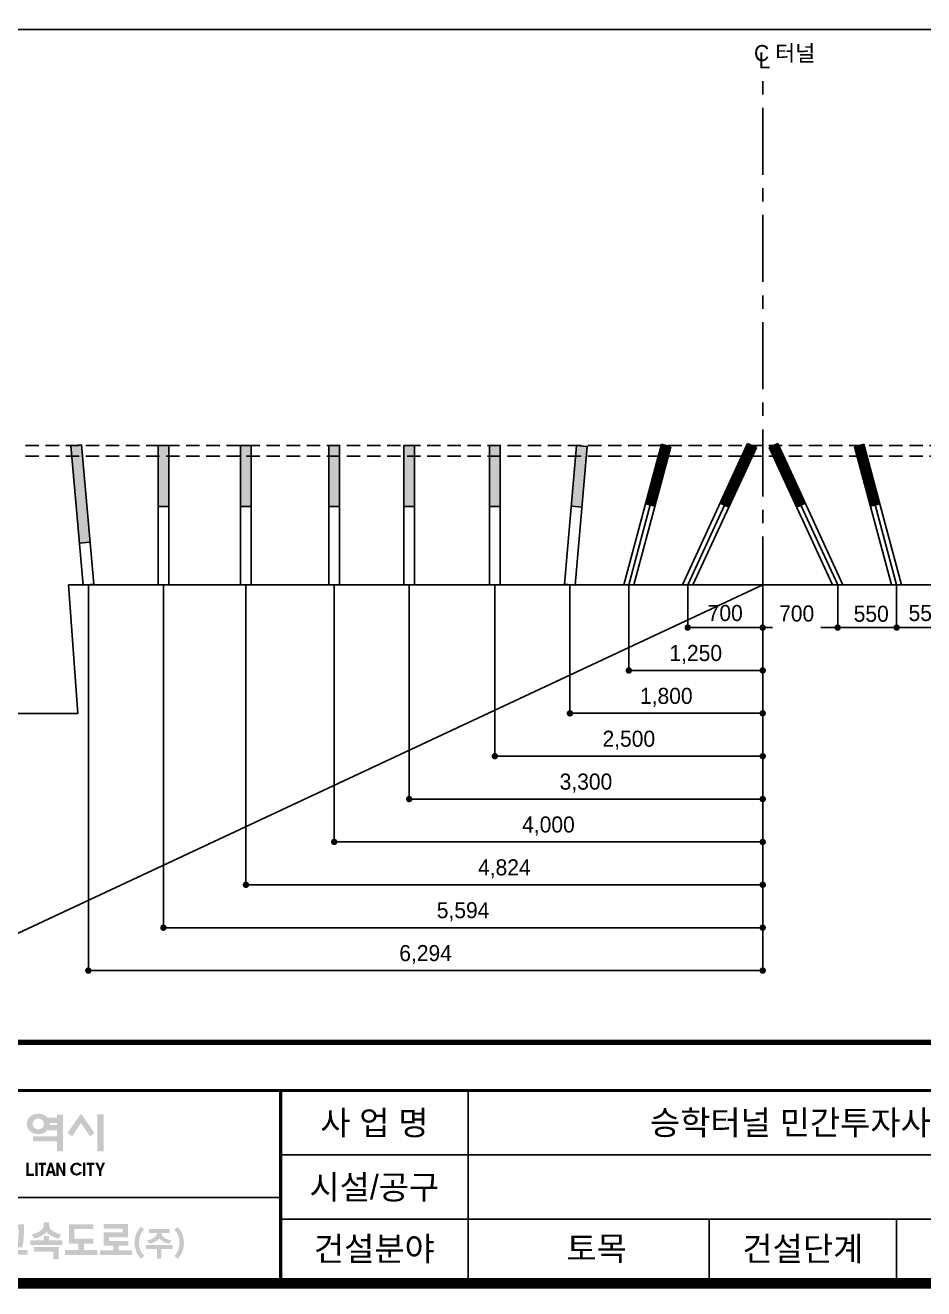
# Model space of a CAD drawing. Extents: x -689 to 317106, y 182884 to 219577.
# Drawn here: x 195822 to 204209, y 183834 to 195623 of the extents above; entities that cross this region are included whole.
import ezdxf
from ezdxf.enums import TextEntityAlignment as Align

# ---------------------------------------------------------------- set-up
doc = ezdxf.new("R2010")
doc.units = 0
doc.header["$LTSCALE"] = 500
doc.header["$MEASUREMENT"] = 0
doc.linetypes.add('A-CENTR01', pattern=[2, 1.25, -0.25, 0.25, -0.25])
doc.linetypes.add('HIDDEN', pattern=[0.375, 0.25, -0.125])
doc.layers.get('DEFPOINTS').update_dxf_attribs({"color": 55})
doc.layers.add('0-251', color=7, linetype='Continuous', true_color=0x6e6e6e)
for name, color, linetype in [('A-DIM01', 1, 'Continuous'), ('CS-CNTL', 1, 'A-CENTR01'), ('CS-EXCV', 3, 'CFZ008'), ('CS-TEXT', 7, 'Continuous'), ('CX-BORD', 7, 'Continuous'), ('CX-BORD-LIN1', 7, 'Continuous'), ('CX-BORD-LIN2', 7, 'Continuous'), ('CZ-TEX0', 7, 'Continuous'), ('CZ-TEX1', 7, 'Continuous'), ('CZ-TEX2', 7, 'Continuous'), ('CZ-TEX3', 7, 'Continuous'), ('DO-GAK', 7, 'Continuous'), ('TU-BLOCK-EXP', 1, 'Continuous'), ('발파공(심발)', 4, 'Continuous')]:
    doc.layers.add(name, color=color, linetype=linetype)
doc.styles.get("Standard").update_dxf_attribs({"font": ''})
doc.styles.add('TB_BTXT', font='')
doc.styles.add('TB_TEXT', font='')
doc.styles.add('돋움체', font='')
doc.styles.get('Standard').set_extended_font_data('Dotum')
doc.styles.get('TB_BTXT').set_extended_font_data('Dotum')
doc.styles.get('TB_TEXT').set_extended_font_data('Dotum')
doc.styles.get('돋움체').set_extended_font_data('Dotum')
doc.linetypes.add('CFZ008', pattern='A,0.9,-0.2,[106,KHCLINE.shx,S=0.00606,R=180,X=0,Y=0],0.9', length=2)
doc.dimstyles.new('D_50', dxfattribs={"dimscale": 50, "dimtxt": 3, "dimasz": 1.2, "dimexe": 0, "dimexo": 0, "dimgap": 1.2, "dimtad": 1, "dimdec": 0, "dimrnd": 0.0005, "dimdsep": 46, "dimlunit": 6, "dimtxsty": '돋움체', "dimblk": 'DOT', "dimcen": 0.09, "dimclrd": 1, "dimclre": 1, "dimclrt": 1, "dimaunit": 1, "dimadec": 0, "dimazin": 0, "dimtfac": 1, "dimtdec": 0, "dimtix": 1, "dimtmove": 2, "dimatfit": 0, "dimfxl": 1, "dimtvp": 2, "dimtolj": 1, "dimtzin": 0, "dimlwd": -1, "dimlwe": -1, "dimarcsym": 0})

# ---------------------------------------------------------------- blocks, each defined once
blk = doc.blocks.new('_Dot')
at = {"color": 0, "linetype": 'ByBlock', "lineweight": -2}
blk.add_line((-0.5, 0), (-1, 0), dxfattribs=at)
at = {"color": 0, "linetype": 'ByBlock', "const_width": 0.5}
blk.add_lwpolyline([(-0.25, 0, 1), (0.25, 0, 1)], format="xyb", close=True, dxfattribs=at)
blk = doc.blocks.new('*D245')
at = {"layer": 'A-DIM01', "color": 1, "ltscale": 10, "transparency": 16777216}
for p, q in [((203956, 190403), (203956, 190003)), ((204506, 190403), (204506, 190003)), ((204446, 190003), (204016, 190003))]:
    blk.add_line(p, q, dxfattribs=at)
at = {"layer": 'DEFPOINTS', "color": 0, "ltscale": 10, "transparency": 16777216}
for p in [(203956, 190403), (204506, 190403), (203956, 190003)]:
    blk.add_point(p, dxfattribs=at)
at = {"layer": 'A-DIM01', "color": 1, "ltscale": 10, "transparency": 16777216, "xscale": 60, "yscale": 60, "zscale": 60, "rotation": 180}
blk.add_blockref('_Dot', (203956, 190003), dxfattribs=at)
at = {"layer": 'A-DIM01', "color": 1, "ltscale": 10, "transparency": 16777216, "xscale": 60, "yscale": 60, "zscale": 60}
blk.add_blockref('_Dot', (204506, 190003), dxfattribs=at)
at = {"layer": 'A-DIM01', "color": 1, "ltscale": 10, "transparency": 16777216, "insert": (204231, 190138), "char_height": 150, "attachment_point": 5, "style": '돋움체'}
blk.add_mtext('\\A1;550', dxfattribs=at)
blk = doc.blocks.new('*D248')
at = {"layer": 'A-DIM01', "color": 1, "ltscale": 10, "transparency": 16777216}
for p, q in [((202706, 190403), (202706, 190003)), ((203406, 190403), (203406, 190003)), ((202766, 190003), (202796, 190003)), ((203346, 190003), (203250, 190003))]:
    blk.add_line(p, q, dxfattribs=at)
at = {"layer": 'DEFPOINTS', "color": 0, "ltscale": 10, "transparency": 16777216}
for p in [(202706, 190403), (203406, 190403), (203406, 190003)]:
    blk.add_point(p, dxfattribs=at)
at = {"layer": 'A-DIM01', "color": 1, "ltscale": 10, "transparency": 16777216, "xscale": 60, "yscale": 60, "zscale": 60, "rotation": 180}
blk.add_blockref('_Dot', (202706, 190003), dxfattribs=at)
at = {"layer": 'A-DIM01', "color": 1, "ltscale": 10, "transparency": 16777216, "xscale": 60, "yscale": 60, "zscale": 60}
blk.add_blockref('_Dot', (203406, 190003), dxfattribs=at)
at = {"layer": 'A-DIM01', "color": 1, "ltscale": 10, "transparency": 16777216, "insert": (203023, 190134), "char_height": 150, "attachment_point": 5, "style": '돋움체'}
blk.add_mtext('\\A1;700', dxfattribs=at)
blk = doc.blocks.new('*D249')
at = {"layer": 'A-DIM01', "color": 1, "ltscale": 10, "transparency": 16777216}
for p, q in [((202006, 190403), (202006, 190003)), ((202706, 190403), (202706, 190003)), ((202066, 190003), (202646, 190003))]:
    blk.add_line(p, q, dxfattribs=at)
at = {"layer": 'DEFPOINTS', "color": 0, "ltscale": 10, "transparency": 16777216}
for p in [(202006, 190403), (202706, 190403), (202706, 190003)]:
    blk.add_point(p, dxfattribs=at)
at = {"layer": 'A-DIM01', "color": 1, "ltscale": 10, "transparency": 16777216, "xscale": 60, "yscale": 60, "zscale": 60, "rotation": 180}
blk.add_blockref('_Dot', (202006, 190003), dxfattribs=at)
at = {"layer": 'A-DIM01', "color": 1, "ltscale": 10, "transparency": 16777216, "xscale": 60, "yscale": 60, "zscale": 60}
blk.add_blockref('_Dot', (202706, 190003), dxfattribs=at)
at = {"layer": 'A-DIM01', "color": 1, "ltscale": 10, "transparency": 16777216, "insert": (202356, 190138), "char_height": 150, "attachment_point": 5, "style": '돋움체'}
blk.add_mtext('\\A1;700', dxfattribs=at)
blk = doc.blocks.new('*D250')
at = {"layer": 'A-DIM01', "color": 1, "ltscale": 10, "transparency": 16777216}
for p, q in [((201456, 190403), (201456, 189603)), ((202706, 190403), (202706, 189603)), ((201516, 189603), (202646, 189603))]:
    blk.add_line(p, q, dxfattribs=at)
at = {"layer": 'DEFPOINTS', "color": 0, "ltscale": 10, "transparency": 16777216}
for p in [(201456, 190403), (202706, 190403), (202706, 189603)]:
    blk.add_point(p, dxfattribs=at)
at = {"layer": 'A-DIM01', "color": 1, "ltscale": 10, "transparency": 16777216, "xscale": 60, "yscale": 60, "zscale": 60, "rotation": 180}
blk.add_blockref('_Dot', (201456, 189603), dxfattribs=at)
at = {"layer": 'A-DIM01', "color": 1, "ltscale": 10, "transparency": 16777216, "xscale": 60, "yscale": 60, "zscale": 60}
blk.add_blockref('_Dot', (202706, 189603), dxfattribs=at)
at = {"layer": 'A-DIM01', "color": 1, "ltscale": 10, "transparency": 16777216, "insert": (202081, 189752), "char_height": 150, "attachment_point": 5, "style": '돋움체'}
blk.add_mtext('\\A1;1,250', dxfattribs=at)
blk = doc.blocks.new('*D251')
at = {"layer": 'A-DIM01', "color": 1, "ltscale": 10, "transparency": 16777216}
for p, q in [((200906, 190403), (200906, 189203)), ((202706, 190403), (202706, 189203)), ((200966, 189203), (202646, 189203))]:
    blk.add_line(p, q, dxfattribs=at)
at = {"layer": 'DEFPOINTS', "color": 0, "ltscale": 10, "transparency": 16777216}
for p in [(200906, 190403), (202706, 190403), (202706, 189203)]:
    blk.add_point(p, dxfattribs=at)
at = {"layer": 'A-DIM01', "color": 1, "ltscale": 10, "transparency": 16777216, "xscale": 60, "yscale": 60, "zscale": 60, "rotation": 180}
blk.add_blockref('_Dot', (200906, 189203), dxfattribs=at)
at = {"layer": 'A-DIM01', "color": 1, "ltscale": 10, "transparency": 16777216, "xscale": 60, "yscale": 60, "zscale": 60}
blk.add_blockref('_Dot', (202706, 189203), dxfattribs=at)
at = {"layer": 'A-DIM01', "color": 1, "ltscale": 10, "transparency": 16777216, "insert": (201806, 189352), "char_height": 150, "attachment_point": 5, "style": '돋움체'}
blk.add_mtext('\\A1;1,800', dxfattribs=at)
blk = doc.blocks.new('*D252')
at = {"layer": 'A-DIM01', "color": 1, "ltscale": 10, "transparency": 16777216}
for p, q in [((200206, 190403), (200206, 188803)), ((202706, 190403), (202706, 188803)), ((200266, 188803), (202646, 188803))]:
    blk.add_line(p, q, dxfattribs=at)
at = {"layer": 'DEFPOINTS', "color": 0, "ltscale": 10, "transparency": 16777216}
for p in [(200206, 190403), (202706, 190403), (202706, 188803)]:
    blk.add_point(p, dxfattribs=at)
at = {"layer": 'A-DIM01', "color": 1, "ltscale": 10, "transparency": 16777216, "xscale": 60, "yscale": 60, "zscale": 60, "rotation": 180}
blk.add_blockref('_Dot', (200206, 188803), dxfattribs=at)
at = {"layer": 'A-DIM01', "color": 1, "ltscale": 10, "transparency": 16777216, "xscale": 60, "yscale": 60, "zscale": 60}
blk.add_blockref('_Dot', (202706, 188803), dxfattribs=at)
at = {"layer": 'A-DIM01', "color": 1, "ltscale": 10, "transparency": 16777216, "insert": (201456, 188952), "char_height": 150, "attachment_point": 5, "style": '돋움체'}
blk.add_mtext('\\A1;2,500', dxfattribs=at)
blk = doc.blocks.new('*D253')
at = {"layer": 'A-DIM01', "color": 1, "ltscale": 10, "transparency": 16777216}
for p, q in [((199406, 190403), (199406, 188403)), ((202706, 190403), (202706, 188403)), ((199466, 188403), (202646, 188403))]:
    blk.add_line(p, q, dxfattribs=at)
at = {"layer": 'DEFPOINTS', "color": 0, "ltscale": 10, "transparency": 16777216}
for p in [(199406, 190403), (202706, 190403), (202706, 188403)]:
    blk.add_point(p, dxfattribs=at)
at = {"layer": 'A-DIM01', "color": 1, "ltscale": 10, "transparency": 16777216, "xscale": 60, "yscale": 60, "zscale": 60, "rotation": 180}
blk.add_blockref('_Dot', (199406, 188403), dxfattribs=at)
at = {"layer": 'A-DIM01', "color": 1, "ltscale": 10, "transparency": 16777216, "xscale": 60, "yscale": 60, "zscale": 60}
blk.add_blockref('_Dot', (202706, 188403), dxfattribs=at)
at = {"layer": 'A-DIM01', "color": 1, "ltscale": 10, "transparency": 16777216, "insert": (201056, 188552), "char_height": 150, "attachment_point": 5, "style": '돋움체'}
blk.add_mtext('\\A1;3,300', dxfattribs=at)
blk = doc.blocks.new('*D254')
at = {"layer": 'A-DIM01', "color": 1, "ltscale": 10, "transparency": 16777216}
for p, q in [((198706, 190403), (198706, 188003)), ((202706, 190403), (202706, 188003)), ((198766, 188003), (202646, 188003))]:
    blk.add_line(p, q, dxfattribs=at)
at = {"layer": 'DEFPOINTS', "color": 0, "ltscale": 10, "transparency": 16777216}
for p in [(198706, 190403), (202706, 190403), (202706, 188003)]:
    blk.add_point(p, dxfattribs=at)
at = {"layer": 'A-DIM01', "color": 1, "ltscale": 10, "transparency": 16777216, "xscale": 60, "yscale": 60, "zscale": 60, "rotation": 180}
blk.add_blockref('_Dot', (198706, 188003), dxfattribs=at)
at = {"layer": 'A-DIM01', "color": 1, "ltscale": 10, "transparency": 16777216, "xscale": 60, "yscale": 60, "zscale": 60}
blk.add_blockref('_Dot', (202706, 188003), dxfattribs=at)
at = {"layer": 'A-DIM01', "color": 1, "ltscale": 10, "transparency": 16777216, "insert": (200706, 188152), "char_height": 150, "attachment_point": 5, "style": '돋움체'}
blk.add_mtext('\\A1;4,000', dxfattribs=at)
blk = doc.blocks.new('*D260')
at = {"layer": 'A-DIM01', "color": 1, "ltscale": 10, "transparency": 16777216}
for p, q in [((203406, 190403), (203406, 190003)), ((203956, 190403), (203956, 190003)), ((203346, 190003), (203286, 190003)), ((203406, 190003), (203956, 190003)), ((204016, 190003), (204076, 190003))]:
    blk.add_line(p, q, dxfattribs=at)
at = {"layer": 'DEFPOINTS', "color": 0, "ltscale": 10, "transparency": 16777216}
for p in [(203406, 190403), (203956, 190403), (203956, 190003)]:
    blk.add_point(p, dxfattribs=at)
at = {"layer": 'A-DIM01', "color": 1, "ltscale": 10, "transparency": 16777216, "xscale": 60, "yscale": 60, "zscale": 60}
blk.add_blockref('_Dot', (203406, 190003), dxfattribs=at)
at = {"layer": 'A-DIM01', "color": 1, "ltscale": 10, "transparency": 16777216, "xscale": 60, "yscale": 60, "zscale": 60, "rotation": 180}
blk.add_blockref('_Dot', (203956, 190003), dxfattribs=at)
at = {"layer": 'A-DIM01', "color": 1, "ltscale": 10, "transparency": 16777216, "insert": (203719, 190131), "char_height": 150, "attachment_point": 5, "style": '돋움체'}
blk.add_mtext('\\A1;550', dxfattribs=at)
blk = doc.blocks.new('*D594')
at = {"layer": 'A-DIM01', "color": 1, "ltscale": 10, "transparency": 16777216}
for p, q in [((197882, 190403), (197882, 187603)), ((202706, 190003), (202706, 187603)), ((197942, 187603), (202646, 187603))]:
    blk.add_line(p, q, dxfattribs=at)
at = {"layer": 'DEFPOINTS', "color": 0, "ltscale": 10, "transparency": 16777216}
for p in [(197882, 190403), (202706, 190003), (202706, 187603)]:
    blk.add_point(p, dxfattribs=at)
at = {"layer": 'A-DIM01', "color": 1, "ltscale": 10, "transparency": 16777216, "xscale": 60, "yscale": 60, "zscale": 60, "rotation": 180}
blk.add_blockref('_Dot', (197882, 187603), dxfattribs=at)
at = {"layer": 'A-DIM01', "color": 1, "ltscale": 10, "transparency": 16777216, "xscale": 60, "yscale": 60, "zscale": 60}
blk.add_blockref('_Dot', (202706, 187603), dxfattribs=at)
at = {"layer": 'A-DIM01', "color": 1, "ltscale": 10, "transparency": 16777216, "insert": (200294, 187752), "char_height": 150, "attachment_point": 5, "style": '돋움체'}
blk.add_mtext('\\A1;4,824', dxfattribs=at)
blk = doc.blocks.new('*D595')
at = {"layer": 'A-DIM01', "color": 1, "ltscale": 10, "transparency": 16777216}
for p, q in [((197112, 190403), (197112, 187203)), ((202706, 189603), (202706, 187203)), ((197172, 187203), (202646, 187203))]:
    blk.add_line(p, q, dxfattribs=at)
at = {"layer": 'DEFPOINTS', "color": 0, "ltscale": 10, "transparency": 16777216}
for p in [(197112, 190403), (202706, 189603), (202706, 187203)]:
    blk.add_point(p, dxfattribs=at)
at = {"layer": 'A-DIM01', "color": 1, "ltscale": 10, "transparency": 16777216, "xscale": 60, "yscale": 60, "zscale": 60, "rotation": 180}
blk.add_blockref('_Dot', (197112, 187203), dxfattribs=at)
at = {"layer": 'A-DIM01', "color": 1, "ltscale": 10, "transparency": 16777216, "xscale": 60, "yscale": 60, "zscale": 60}
blk.add_blockref('_Dot', (202706, 187203), dxfattribs=at)
at = {"layer": 'A-DIM01', "color": 1, "ltscale": 10, "transparency": 16777216, "insert": (199909, 187352), "char_height": 150, "attachment_point": 5, "style": '돋움체'}
blk.add_mtext('\\A1;5,594', dxfattribs=at)
blk = doc.blocks.new('*D596')
at = {"layer": 'A-DIM01', "color": 1, "ltscale": 10, "transparency": 16777216}
for p, q in [((196411, 190403), (196411, 186803)), ((202706, 189203), (202706, 186803)), ((196471, 186803), (202646, 186803))]:
    blk.add_line(p, q, dxfattribs=at)
at = {"layer": 'DEFPOINTS', "color": 0, "ltscale": 10, "transparency": 16777216}
for p in [(196411, 190403), (202706, 189203), (202706, 186803)]:
    blk.add_point(p, dxfattribs=at)
at = {"layer": 'A-DIM01', "color": 1, "ltscale": 10, "transparency": 16777216, "xscale": 60, "yscale": 60, "zscale": 60, "rotation": 180}
blk.add_blockref('_Dot', (196411, 186803), dxfattribs=at)
at = {"layer": 'A-DIM01', "color": 1, "ltscale": 10, "transparency": 16777216, "xscale": 60, "yscale": 60, "zscale": 60}
blk.add_blockref('_Dot', (202706, 186803), dxfattribs=at)
at = {"layer": 'A-DIM01', "color": 1, "ltscale": 10, "transparency": 16777216, "insert": (199559, 186952), "char_height": 150, "attachment_point": 5, "style": '돋움체'}
blk.add_mtext('\\A1;6,294', dxfattribs=at)
blk = doc.blocks.new('CXBLKA1')
at = {"layer": 'CX-BORD'}
h = blk.add_hatch(color=7, dxfattribs=at)
h.dxf.hatch_style = 2
h.paths.add_polyline_path([(97.79, 26.24), (97.79, 25.33), (91.81, 25.33), (91.81, 26.24), (93.73, 26.24), (93.73, 28.6), (94.73, 28.6), (94.73, 26.24)])
edge = h.paths.add_edge_path()
edge.add_spline(control_points=[(97.07, 31.04), (97.07, 31.04), (97.07, 29.47), (97.07, 29.47), (97.07, 28.52), (96.97, 27.61), (96.77, 26.74), (96.77, 26.74), (95.79, 26.74), (95.79, 26.74), (95.98, 27.61), (96.07, 28.41), (96.07, 29.14), (96.07, 29.14), (96.07, 30.13), (96.07, 30.13), (96.07, 30.13), (92.45, 30.13), (92.45, 30.13), (92.45, 30.13), (92.45, 31.04), (92.45, 31.04), (92.45, 31.04), (97.07, 31.04), (97.07, 31.04)], knot_values=[0, 0, 0, 0, 1, 1, 1, 2, 2, 2, 3, 3, 3, 4, 4, 4, 5, 5, 5, 6, 6, 6, 7, 7, 7, 8, 8, 8, 8], degree=3, periodic=0)
h = blk.add_hatch(color=7, dxfattribs=at)
h.dxf.hatch_style = 2
h.paths.add_polyline_path([(104.27, 27.16), (98.3, 27.16), (98.3, 28.06), (100.79, 28.06), (100.79, 28.84), (101.78, 28.84), (101.78, 28.06), (104.27, 28.06)])
edge = h.paths.add_edge_path()
edge.add_spline(control_points=[(101.79, 30.94), (101.79, 30.49), (102.01, 30.1), (102.45, 29.77), (102.81, 29.5), (103.33, 29.29), (104.01, 29.14), (104.01, 29.14), (103.57, 28.36), (103.57, 28.36), (102.87, 28.51), (102.26, 28.77), (101.74, 29.16), (101.56, 29.29), (101.41, 29.43), (101.29, 29.57), (101.16, 29.43), (101, 29.29), (100.82, 29.16), (100.31, 28.77), (99.7, 28.51), (99, 28.36), (99, 28.36), (98.56, 29.14), (98.56, 29.14), (99.24, 29.29), (99.76, 29.5), (100.12, 29.77), (100.56, 30.1), (100.78, 30.49), (100.78, 30.94), (100.78, 30.94), (100.78, 31.39), (100.78, 31.39), (100.78, 31.39), (101.79, 31.39), (101.79, 31.39), (101.79, 31.39), (101.79, 30.94), (101.79, 30.94)], knot_values=[0, 0, 0, 0, 1, 1, 1, 2, 2, 2, 3, 3, 3, 4, 4, 4, 5, 5, 5, 6, 6, 6, 7, 7, 7, 8, 8, 8, 9, 9, 9, 10, 10, 10, 11, 11, 11, 12, 12, 12, 13, 13, 13, 13], degree=3, periodic=0)
h.paths.add_polyline_path([(98.97, 26.79), (103.56, 26.79), (103.56, 24.51), (102.56, 24.51), (102.56, 25.89), (98.97, 25.89)])
h = blk.add_hatch(color=7, dxfattribs=at)
h.dxf.hatch_style = 2
h.paths.add_polyline_path([(105.49, 31.04), (110.01, 31.04), (110.01, 30.13), (106.49, 30.13), (106.49, 28.34), (110.06, 28.34), (110.06, 27.43), (108.27, 27.43), (108.27, 26.2), (110.76, 26.2), (110.76, 25.29), (104.78, 25.29), (104.78, 26.2), (107.27, 26.2), (107.27, 27.43), (105.49, 27.43)])
h = blk.add_hatch(color=7, dxfattribs=at)
h.dxf.hatch_style = 2
h.paths.add_polyline_path([(116.56, 27.04), (114.75, 27.04), (114.75, 26.18), (117.24, 26.18), (117.24, 25.29), (111.26, 25.29), (111.26, 26.18), (113.75, 26.18), (113.75, 27.04), (111.98, 27.04), (111.98, 29.5), (115.53, 29.5), (115.53, 30.19), (111.98, 30.19), (111.98, 31.09), (116.53, 31.09), (116.53, 28.62), (112.97, 28.62), (112.97, 27.93), (116.56, 27.93)])
h = blk.add_hatch(color=7, dxfattribs=at)
h.dxf.hatch_style = 2
edge = h.paths.add_edge_path()
edge.add_spline(control_points=[(117.75, 27.57), (117.75, 28.81), (118.15, 29.8), (118.95, 30.54), (118.95, 30.54), (119.54, 30.02), (119.54, 30.02), (118.9, 29.44), (118.58, 28.62), (118.58, 27.57), (118.58, 26.53), (118.9, 25.72), (119.54, 25.14), (119.54, 25.14), (118.95, 24.61), (118.95, 24.61), (118.15, 25.36), (117.75, 26.35), (117.75, 27.57)], knot_values=[0, 0, 0, 0, 1, 1, 1, 2, 2, 2, 3, 3, 3, 4, 4, 4, 5, 5, 5, 6, 6, 6, 6], degree=3, periodic=0)
h = blk.add_hatch(color=7, dxfattribs=at)
h.dxf.hatch_style = 2
h.paths.add_polyline_path([(122.76, 26.39), (122.76, 24.58), (121.93, 24.58), (121.93, 26.39), (119.85, 26.39), (119.85, 27.16), (124.85, 27.16), (124.85, 26.39)])
edge = h.paths.add_edge_path()
edge.add_spline(control_points=[(120.41, 30.15), (120.41, 30.15), (124.29, 30.15), (124.29, 30.15), (124.29, 30.15), (124.29, 29.4), (124.29, 29.4), (124.29, 29.4), (122.77, 29.4), (122.77, 29.4), (122.77, 29.08), (122.92, 28.81), (123.22, 28.59), (123.55, 28.34), (124.01, 28.14), (124.62, 28), (124.62, 28), (124.19, 27.38), (124.19, 27.38), (123.58, 27.53), (123.08, 27.77), (122.67, 28.07), (122.55, 28.16), (122.44, 28.26), (122.35, 28.37), (122.25, 28.26), (122.14, 28.16), (122.02, 28.07), (121.62, 27.77), (121.11, 27.53), (120.51, 27.38), (120.51, 27.38), (120.08, 28), (120.08, 28), (120.68, 28.14), (121.14, 28.34), (121.47, 28.59), (121.77, 28.81), (121.92, 29.08), (121.92, 29.4), (121.92, 29.4), (120.41, 29.4), (120.41, 29.4), (120.41, 29.4), (120.41, 30.15), (120.41, 30.15)], knot_values=[0, 0, 0, 0, 1, 1, 1, 2, 2, 2, 3, 3, 3, 4, 4, 4, 5, 5, 5, 6, 6, 6, 7, 7, 7, 8, 8, 8, 9, 9, 9, 10, 10, 10, 11, 11, 11, 12, 12, 12, 13, 13, 13, 14, 14, 14, 15, 15, 15, 15], degree=3, periodic=0)
h = blk.add_hatch(color=7, dxfattribs=at)
h.dxf.hatch_style = 2
edge = h.paths.add_edge_path()
edge.add_spline(control_points=[(126.95, 27.57), (126.95, 26.35), (126.55, 25.36), (125.75, 24.61), (125.75, 24.61), (125.15, 25.14), (125.15, 25.14), (125.79, 25.72), (126.11, 26.53), (126.11, 27.57), (126.11, 28.62), (125.79, 29.44), (125.15, 30.02), (125.15, 30.02), (125.75, 30.54), (125.75, 30.54), (126.55, 29.8), (126.95, 28.81), (126.95, 27.57)], knot_values=[0, 0, 0, 0, 1, 1, 1, 2, 2, 2, 3, 3, 3, 4, 4, 4, 5, 5, 5, 6, 6, 6, 6], degree=3, periodic=0)
at = {"layer": 'DO-GAK'}
h = blk.add_hatch(color=7, dxfattribs=at)
h.dxf.hatch_style = 2
edge = h.paths.add_edge_path()
edge.add_spline(control_points=[(103.27, 51.49), (103.27, 51.49), (103.27, 50.95), (103.27, 50.95), (103.27, 50.95), (101.44, 50.95), (101.44, 50.95), (101.04, 51.39), (100.44, 51.67), (99.76, 51.67), (98.57, 51.67), (97.61, 50.81), (97.61, 49.75), (97.61, 48.69), (98.57, 47.83), (99.76, 47.83), (100.45, 47.83), (101.06, 48.11), (101.45, 48.56), (101.45, 48.56), (103.27, 48.56), (103.27, 48.56), (103.27, 48.56), (103.27, 47.45), (103.27, 47.45), (103.27, 47.45), (98.78, 47.45), (98.78, 47.45), (98.78, 47.45), (98.78, 46.49), (98.78, 46.49), (98.78, 46.49), (103.27, 46.49), (103.27, 46.49), (103.27, 46.49), (103.27, 44.63), (103.27, 44.63), (103.27, 44.63), (104.38, 44.63), (104.38, 44.63), (104.38, 44.63), (104.38, 51.49), (104.38, 51.49), (104.38, 51.49), (103.27, 51.49), (103.27, 51.49)], knot_values=[0, 0, 0, 0, 1, 1, 1, 2, 2, 2, 3, 3, 3, 4, 4, 4, 5, 5, 5, 6, 6, 6, 7, 7, 7, 8, 8, 8, 9, 9, 9, 10, 10, 10, 11, 11, 11, 12, 12, 12, 13, 13, 13, 14, 14, 14, 15, 15, 15, 15], degree=3, periodic=0)
edge = h.paths.add_edge_path()
edge.add_spline(control_points=[(99.76, 48.74), (99.17, 48.74), (98.69, 49.19), (98.69, 49.75), (98.69, 50.3), (99.17, 50.76), (99.76, 50.76), (100.35, 50.76), (100.83, 50.3), (100.83, 49.75), (100.83, 49.19), (100.35, 48.74), (99.76, 48.74)], knot_values=[0, 0, 0, 0, 1, 1, 1, 2, 2, 2, 3, 3, 3, 4, 4, 4, 4], degree=3, periodic=0)
edge = h.paths.add_edge_path()
edge.add_spline(control_points=[(101.9, 49.57), (101.9, 49.63), (101.91, 49.69), (101.91, 49.75), (101.91, 49.81), (101.9, 49.88), (101.9, 49.94), (101.9, 49.94), (103.27, 49.94), (103.27, 49.94), (103.27, 49.94), (103.27, 49.57), (103.27, 49.57), (103.27, 49.57), (101.9, 49.57), (101.9, 49.57)], knot_values=[0, 0, 0, 0, 1, 1, 1, 2, 2, 2, 3, 3, 3, 4, 4, 4, 5, 5, 5, 5], degree=3, periodic=0)
h = blk.add_hatch(color=7, dxfattribs=at)
h.dxf.hatch_style = 2
edge = h.paths.add_edge_path()
edge.add_spline(control_points=[(105.22, 48.07), (105.22, 48.07), (107.58, 51.46), (107.58, 51.46), (107.58, 51.46), (107.74, 51.66), (107.92, 51.44), (107.92, 51.44), (110.26, 48.05), (110.26, 48.05), (110.26, 48.05), (109.41, 47.44), (109.41, 47.44), (109.41, 47.44), (107.71, 49.93), (107.71, 49.93), (107.71, 49.93), (106.11, 47.44), (106.11, 47.44), (106.11, 47.44), (105.22, 48.07), (105.22, 48.07)], knot_values=[0, 0, 0, 0, 1, 1, 1, 2, 2, 2, 3, 3, 3, 4, 4, 4, 5, 5, 5, 6, 6, 6, 7, 7, 7, 7], degree=3, periodic=0)
h = blk.add_hatch(color=7, dxfattribs=at)
h.dxf.hatch_style = 2
h.paths.add_polyline_path([(111.95, 44.67), (111.95, 51.57), (110.76, 51.57), (110.76, 44.67)])
h = blk.add_hatch(color=7, dxfattribs=at)
h.dxf.hatch_style = 2
h.paths.add_polyline_path([(97.56, 40.05), (97.56, 42.5), (97.99, 42.5), (97.99, 40.49), (98.99, 40.49), (98.99, 40.05)])
h = blk.add_hatch(color=7, dxfattribs=at)
h.dxf.hatch_style = 2
h.paths.add_polyline_path([(99.21, 42.5), (99.21, 40.05), (99.63, 40.05), (99.63, 42.5)])
h = blk.add_hatch(color=7, dxfattribs=at)
h.dxf.hatch_style = 2
h.paths.add_polyline_path([(99.81, 42.5), (101.21, 42.5), (101.21, 42.06), (100.73, 42.06), (100.73, 40.05), (100.3, 40.05), (100.3, 42.06), (99.81, 42.06)])
h = blk.add_hatch(color=7, dxfattribs=at)
h.dxf.hatch_style = 2
h.paths.add_polyline_path([(102.35, 42.5), (101.87, 42.5), (101.14, 40.05), (101.59, 40.05), (101.73, 40.55), (102.48, 40.55), (102.61, 40.05), (103.07, 40.05)])
h.paths.add_polyline_path([(101.84, 40.98), (102.11, 41.94), (102.36, 40.98)])
h = blk.add_hatch(color=7, dxfattribs=at)
h.dxf.hatch_style = 2
h.paths.add_polyline_path([(103.55, 40.05), (103.55, 41.79), (104.38, 40.05), (104.8, 40.05), (104.8, 42.5), (104.4, 42.5), (104.4, 40.79), (103.6, 42.5), (103.15, 42.5), (103.15, 40.05)])
h = blk.add_hatch(color=7, dxfattribs=at)
h.dxf.hatch_style = 2
edge = h.paths.add_edge_path()
edge.add_spline(control_points=[(106.9, 40.49), (106.53, 40.49), (106.22, 40.86), (106.22, 41.32), (106.22, 41.79), (106.53, 42.16), (106.9, 42.16), (107.11, 42.16), (107.29, 42.05), (107.41, 41.88), (107.41, 41.88), (107.96, 41.88), (107.96, 41.88), (107.76, 42.27), (107.36, 42.54), (106.9, 42.54), (106.25, 42.54), (105.72, 41.99), (105.72, 41.32), (105.72, 40.65), (106.25, 40.11), (106.9, 40.11), (107.38, 40.11), (107.79, 40.4), (107.98, 40.81), (107.98, 40.81), (107.44, 40.81), (107.44, 40.81), (107.32, 40.61), (107.12, 40.49), (106.9, 40.49)], knot_values=[0, 0, 0, 0, 1, 1, 1, 2, 2, 2, 3, 3, 3, 4, 4, 4, 5, 5, 5, 6, 6, 6, 7, 7, 7, 8, 8, 8, 9, 9, 9, 10, 10, 10, 10], degree=3, periodic=0)
h = blk.add_hatch(color=7, dxfattribs=at)
h.dxf.hatch_style = 2
h.paths.add_polyline_path([(108.56, 42.5), (108.56, 40.05), (108.14, 40.05), (108.14, 42.5)])
h = blk.add_hatch(color=7, dxfattribs=at)
h.dxf.hatch_style = 2
h.paths.add_polyline_path([(108.8, 42.5), (110.2, 42.5), (110.2, 42.06), (109.71, 42.06), (109.71, 40.05), (109.29, 40.05), (109.29, 42.06), (108.8, 42.06)])
h = blk.add_hatch(color=7, dxfattribs=at)
h.dxf.hatch_style = 2
h.paths.add_polyline_path([(111.34, 41.43), (111.74, 42.5), (112.22, 42.5), (111.54, 40.97), (111.54, 40.05), (111.12, 40.05), (111.12, 40.97), (110.41, 42.5), (110.91, 42.5)])
at = {"layer": 'CX-BORD-LIN1', "color": 7, "const_width": 2}
blk.add_lwpolyline([(821, 20), (25, 20), (25, 574), (821, 574)], close=True, dxfattribs=at)
at = {"layer": 'CX-BORD-LIN1', "color": 7, "const_width": 0.6}
for points in [[(821, 56), (25, 56)], [(145, 20), (145, 56)]]:
    blk.add_lwpolyline(points, dxfattribs=at)
at = {"layer": 'CX-BORD-LIN2', "color": 7, "const_width": 0.3}
for points in [[(180, 20), (180, 56)], [(305, 44), (145, 44)], [(145, 36), (25, 36)], [(305, 32), (145, 32)], [(225, 20), (225, 32)], [(260, 20), (260, 32)]]:
    blk.add_lwpolyline(points, dxfattribs=at)
at = {"layer": 'CZ-TEX0', "color": 7, "style": 'TB_BTXT'}
blk.add_attdef('UD_TITLE', text='', height=10, dxfattribs=at).set_placement((423, 553), align=Align.MIDDLE_CENTER)
at = {"layer": 'CZ-TEX1', "color": 7, "style": 'TB_BTXT'}
blk.add_attdef('PI_CNAME', text='', height=5, dxfattribs=at).set_placement((40, 552), align=Align.BOTTOM_LEFT)
blk.add_attdef('UD_SUBTITLE', text='', height=7, dxfattribs=at).set_placement((423, 538), align=Align.MIDDLE_CENTER)
at = {"layer": 'CZ-TEX2', "color": 7, "style": 'TB_TEXT'}
for s, p in [('사 업 명', (162.5, 50)), ('시설/공구', (162.5, 38)), ('건설분야', (162.5, 26.5)), ('건설단계', (242.5, 26.5))]:
    blk.add_text(s, height=4.5, dxfattribs=at).set_placement(p, align=Align.MIDDLE)
at = {"layer": 'CZ-TEX2', "color": 7}
for tag, height, style, p in [('UD_CDNAME', 4, 'TB_BTXT', (42, 544)), ('DA_STDNAME', 3, 'TB_TEXT', (783.49, 13.5))]:
    blk.add_attdef(tag, text='', height=height, dxfattribs=dict(at, style=style)).set_placement(p, align=Align.BOTTOM_LEFT)
at = {"layer": 'CZ-TEX2', "color": 7, "style": 'TB_TEXT'}
for tag, height, p in [('DC_RDATE4', 3.5, (353, 52.5)), ('DC_RAPP4', 3.5, (501.56, 52.5)), ('DC_RCHK4', 3.5, (542.36, 52.5)), ('DC_RDGN4', 3.5, (582.36, 52.5)), ('PI_TITLE', 4.5, (243, 50)), ('DC_RNUM4', 3, (320, 52)), ('UD_CDIST', 4.5, (676, 50)), ('FI_NAME', 4.5, (780, 51)), ('DC_RDATE3', 3.5, (353, 45.4)), ('DC_RAPP3', 3.5, (501.56, 45.4)), ('DC_RCHK3', 3.5, (542.36, 45.4)), ('DC_RDGN3', 3.5, (582.36, 45.4)), ('DC_RNUM3', 3, (320, 45)), ('DI_TITLE', 4.5, (780, 44)), ('PI_CDNAME', 4.5, (243, 38)), ('DC_RDATE2', 3.5, (353, 38.5)), ('DC_RAPP2', 3.5, (501.56, 38.5)), ('DC_RCHK2', 3.5, (542.36, 38.5)), ('DC_RDGN2', 3.5, (582.36, 38.5)), ('DA_HSCALE', 4.5, (658.5, 38)), ('DA_VSCALE', 4.5, (693, 38)), ('DC_RNUM2', 3, (320, 38)), ('DI_SUBTITLE', 3.5, (780, 37)), ('DC_RDATE1', 3.5, (353, 31.5)), ('DC_RAPP1', 3.5, (501.56, 31.5)), ('DC_RCHK1', 3.5, (542.36, 31.5)), ('DC_RDGN1', 3.5, (582.36, 31.5)), ('DC_RNUM1', 3, (320, 31)), ('PA_CCLASS', 4.5, (204, 26.5)), ('PI_STAGE', 4.5, (283, 26.5)), ('DI_DRWNO', 4.5, (676, 26.5)), ('DA_PAGENO', 4.5, (780, 26.5))]:
    blk.add_attdef(tag, text='', height=height, dxfattribs=at).set_placement(p, align=Align.MIDDLE_CENTER)
for tag, p in [('DC_RDES4', (377, 52.5)), ('DC_RDES3', (377, 45.4)), ('DC_RDES2', (377, 38.5)), ('DC_RDES1', (377.03, 31.5))]:
    blk.add_attdef(tag, text='', height=3.5, dxfattribs=at).set_placement(p, align=Align.MIDDLE_LEFT)
at = {"layer": 'CZ-TEX3', "color": 7, "style": 'TB_TEXT', "flags": 1}
for tag, p in [('PI_ID', (24, 16)), ('PI_CCODE', (31, 16)), ('PA_DSDATE', (47, 16)), ('PA_DEDATE', (64, 16)), ('PA_CSDATE', (81, 16)), ('PA_CEDATE', (98, 16)), ('PA_CFDATE', (114, 16)), ('EI_ENAME', (132, 16)), ('EI_DEPT', (146, 16)), ('EI_PERSON', (158, 16)), ('EI_EMAIL', (174, 16)), ('CI_CATEG', (189, 16)), ('CI_ROLE', (204, 16)), ('CI_ONAME', (216, 16)), ('CI_ADDR', (232, 16)), ('CI_TEL', (246, 16)), ('CI_FAX', (257, 16)), ('CI_HPADDR', (270, 16)), ('CI_CODE', (287, 16)), ('CI_DEPT', (300, 16)), ('CI_PERSON', (312, 16)), ('CI_EMAIL', (329, 16)), ('CI_PROLE', (342, 16)), ('DI_MANCODE', (357, 16)), ('DI_CATEG', (377, 16)), ('DI_LDATE', (392, 16)), ('DI_PCLASS', (407, 16)), ('DI_MMCLASS', (424, 16)), ('DI_MSCLASS', (443, 16)), ('DI_ECLASS', (462, 16)), ('DI_FNAME', (478, 16)), ('DC_ONAME', (493, 16)), ('DC_NNAME', (510, 16)), ('FI_CODE', (529, 16)), ('FI_CLASS', (545, 16)), ('FI_ICODE1', (563, 16)), ('FI_ICODE2', (581, 16)), ('------------', (597, 16))]:
    blk.add_attdef(tag, p, '', height=2, dxfattribs=at)

msp = doc.modelspace()

# ---------------------------------------------------------------- hatches: boundary and pattern name
at = {"layer": '발파공(심발)'}
for points in [[(196247.73641, 191698.10941), (196347.33896, 191707.01622), (196426.08173, 190800.70194), (196326.47917, 190791.79514)], [(197061.62467, 191702.58164), (197161.62467, 191702.58164), (197161.62467, 191134.26718), (197061.62467, 191134.26718)], [(197831.8817, 191702.58164), (197931.8817, 191702.58164), (197931.8817, 191134.26718), (197831.8817, 191134.26718)], [(198655.64711, 191702.58164), (198755.64711, 191702.58164), (198755.64711, 191134.26718), (198655.64711, 191134.26718)], [(199355.64711, 191702.58164), (199455.64711, 191702.58164), (199455.64711, 191134.26718), (199355.64711, 191134.26718)], [(200155.64711, 191702.58164), (200255.64711, 191702.58164), (200255.64711, 191134.26718), (200155.64711, 191134.26718)], [(200969.13984, 191701.99254), (201068.75931, 191693.27696), (201019.22744, 191127.12511), (200919.60797, 191135.84069)]]:
    msp.add_hatch(color=253, dxfattribs=at).paths.add_polyline_path(points)

# ---------------------------------------------------------------- linework, layer by layer
at = {"layer": '0-251', "const_width": 50}
msp.add_lwpolyline([(211830.64711, 186134.30698), (193580.64711, 186134.30698), (193580.64711, 208584.30698), (211830.64711, 208584.30698), (211830.64711, 186134.30698)], dxfattribs=at)
at = {"layer": 'A-DIM01', "linetype": 'HIDDEN'}
for points in [[(195824.79271, 191702.58164), (209681.86374, 191702.58164)], [(195824.79271, 191602.58164), (209681.86374, 191602.58164)]]:
    msp.add_lwpolyline(points, dxfattribs=at)
at = {"layer": 'CS-CNTL'}
msp.add_line((202705.64711, 190227.58164), (202705.64711, 195182.51892), dxfattribs=at)
at = {"layer": 'CS-EXCV', "linetype": 'CFZ008', "ltscale": 0.5}
for p, q in [((209184.72334, 190402.58164), (196226.57087, 190402.58164)), ((196226.57087, 190402.58164), (196311.4835, 189202.58164))]:
    msp.add_line(p, q, dxfattribs=at)
at = {"layer": 'CS-EXCV', "color": 3}
msp.add_line((196311.4835, 189202.58164), (195640.7106, 189202.58164), dxfattribs=at)
at = {"layer": 'DEFPOINTS'}
for p, q in [((193580.64711, 195584.30698), (211830.64711, 195584.30698)), ((202705.64711, 190402.58164), (193580.64711, 186134.30698))]:
    msp.add_line(p, q, dxfattribs=at)
for points in [[(193580.64711, 211034.30698), (231630.64711, 211034.30698), (231630.64711, 186134.30698), (193580.64711, 186134.30698)], [(193580.64711, 196184.30698), (211830.64711, 196184.30698), (211830.64711, 186134.30698), (193580.64711, 186134.30698)]]:
    msp.add_lwpolyline(points, close=True, dxfattribs=at)
at = {"layer": 'TU-BLOCK-EXP', "color": 251}
for p, q in [((201455.64711, 190402.58164), (201656.12222, 191147.2035)), ((202005.64711, 190402.58164), (202348.30446, 191145.0059)), ((203405.64711, 190402.58164), (203062.98976, 191145.0059)), ((203955.64711, 190402.58164), (203755.17199, 191147.2035))]:
    msp.add_line(p, q, dxfattribs=at)
at = {"layer": '발파공(심발)', "color": 3}
for p, q in [((196247.94696, 191698.12824), (196347.54952, 191707.03504)), ((197161.62467, 191702.58164, 0), (197061.62467, 191702.58164, 0)), ((197931.8817, 191702.58164, 0), (197831.8817, 191702.58164, 0)), ((198755.64711, 191702.58164, 0), (198655.64711, 191702.58164, 0)), ((199455.64711, 191702.58164, 0), (199355.64711, 191702.58164, 0)), ((200255.64711, 191702.58164, 0), (200155.64711, 191702.58164, 0)), ((201068.75931, 191693.27696, 0), (200969.13984, 191701.99254, 0)), ((201762.20303, 191714.27812), (201409.05398, 190402.58164)), ((201502.24023, 190402.58164), (201849.09118, 191690.88516)), ((201849.09118, 191690.88516), (201762.20303, 191714.27812)), ((202564.79706, 191721.43551), (201956.09527, 190402.58164)), ((202055.19894, 190402.58164), (202646.49716, 191683.72777)), ((202646.49716, 191683.72777), (202564.79706, 191721.43551)), ((202764.79706, 191683.72777), (202846.49716, 191721.43551)), ((203356.09527, 190402.58164), (202764.79706, 191683.72777)), ((202846.49716, 191721.43551), (203455.19894, 190402.58164)), ((203562.20303, 191690.88516), (203649.09118, 191714.27812)), ((203909.05398, 190402.58164), (203562.20303, 191690.88516)), ((203649.09118, 191714.27812), (204002.24023, 190402.58164))]:
    msp.add_line(p, q, dxfattribs=at)
at = {"layer": '발파공(심발)', "color": 7}
for p, q in [((197161.62467, 191134.26718, 0), (197061.62467, 191134.26718, 0)), ((197931.8817, 191134.26718, 0), (197831.8817, 191134.26718, 0)), ((198755.64711, 191134.26718, 0), (198655.64711, 191134.26718, 0)), ((199455.64711, 191134.26718, 0), (199355.64711, 191134.26718, 0)), ((200255.64711, 191134.26718, 0), (200155.64711, 191134.26718, 0)), ((201019.22744, 191127.12511, 0), (200919.60797, 191135.84069, 0)), ((196426.08173, 190800.70194), (196326.47917, 190791.79514))]:
    msp.add_line(p, q, dxfattribs=at)
at = {"layer": '발파공(심발)'}
for p, q in [((201699.56629, 191135.50702), (201612.67815, 191158.89998)), ((202389.15451, 191126.15203), (202307.4544, 191163.85977)), ((203022.13971, 191126.15203), (203103.83981, 191163.85977)), ((203711.72792, 191135.50702), (203798.61606, 191158.89998))]:
    msp.add_line(p, q, dxfattribs=at)
at = {"layer": '발파공(심발)', "color": 3}
for points in [[(196247.94696, 191698.12824), (196361.68223, 190398.12824), (196461.28478, 190407.03504), (196347.54952, 191707.03504)], [(197061.62467, 191702.58164), (197061.62467, 190402.58164), (197161.62467, 190402.58164), (197161.62467, 191702.58164)], [(197831.8817, 191702.58164), (197831.8817, 190402.58164), (197931.8817, 190402.58164), (197931.8817, 191702.58164)], [(198655.64711, 191702.58164), (198655.64711, 190402.58164), (198755.64711, 190402.58164), (198755.64711, 191702.58164)], [(199355.64711, 191702.58164), (199355.64711, 190402.58164), (199455.64711, 190402.58164), (199455.64711, 191702.58164)], [(200155.64711, 191702.58164), (200155.64711, 190402.58164), (200255.64711, 190402.58164), (200255.64711, 191702.58164)], [(200969.13984, 191701.99254), (200855.83737, 190406.93943), (200955.45684, 190398.22386), (201068.75931, 191693.27696)]]:
    msp.add_lwpolyline(points, dxfattribs=at)
at = {"layer": '발파공(심발)', "color": 253, "const_width": 90}
for points in [[(201656.12222, 191147.2035), (201805.64711, 191702.58164)], [(202348.30446, 191145.0059), (202605.64711, 191702.58164)], [(203062.98976, 191145.0059), (202805.64711, 191702.58164)], [(203755.17199, 191147.2035), (203605.64711, 191702.58164)]]:
    msp.add_lwpolyline(points, dxfattribs=at)

# ---------------------------------------------------------------- block references
ref = msp.add_blockref('CXBLKA1', (190955.64711, 182884.30698), dxfattribs=dict(xscale=50, yscale=50, zscale=50))
ref.add_attrib('PI_TITLE', '승학터널 민간투자사업', dxfattribs={"layer": 'CZ-TEX2', "height": 225, "style": 'TB_TEXT'}).set_placement((203105.64711, 185384.30698), align=Align.MIDDLE_CENTER)
ref.add_attrib('PA_CCLASS', '토목', dxfattribs={"layer": 'CZ-TEX2', "height": 225, "style": 'TB_TEXT'}).set_placement((201155.64711, 184209.30698), align=Align.MIDDLE_CENTER)

# ---------------------------------------------------------------- texts
at = {"layer": 'CS-TEXT'}
for s, p in [('C 터널', (202624.89694, 195288.60718)), ('L', (202669.02016, 195219.97399))]:
    msp.add_text(s, height=150, dxfattribs=at).set_placement(p)

# ---------------------------------------------------------------- dimensions: what is measured, and where the dimension line sits
at = {"layer": 'A-DIM01', "ltscale": 10}
for base, p1, p2, picture, middle in [((202705.64711, 186802.58164), (196411.4835, 190402.58164), (202705.64711, 189202.58164), '*D596', (199558.5653, 186952.13388)), ((202705.64711, 187202.58164), (197111.62467, 190402.58164), (202705.64711, 189602.58164), '*D595', (199908.63589, 187352.13388)), ((202705.64711, 187602.58164), (197881.8817, 190402.58164), (202705.64711, 190002.58164), '*D594', (200293.76441, 187752.13388)), ((202705.64711, 188002.58164), (198705.64711, 190402.58164), (202705.64711, 190402.58164), '*D254', (200705.64711, 188152.13388)), ((202705.64711, 188402.58164), (199405.64711, 190402.58164), (202705.64711, 190402.58164), '*D253', (201055.64711, 188552.13388)), ((202705.64711, 188802.58164), (200205.64711, 190402.58164), (202705.64711, 190402.58164), '*D252', (201455.64711, 188952.13388)), ((202705.64711, 189202.58164), (200905.64711, 190402.58164), (202705.64711, 190402.58164), '*D251', (201805.64711, 189352.13388)), ((202705.64711, 189602.58164), (201455.64711, 190402.58164), (202705.64711, 190402.58164), '*D250', (202080.64711, 189752.13388)), ((202705.64711, 190002.58164), (202005.64711, 190402.58164), (202705.64711, 190402.58164), '*D249', (202355.64711, 190137.68341)), ((203955.64711, 190002.58164), (204505.64711, 190402.58164), (203955.64711, 190402.58164), '*D245', (204230.64711, 190137.68341))]:
    dim = msp.add_linear_dim(base=base, p1=p1, p2=p2, dimstyle='D_50', dxfattribs=at)
    dim.commit()
    dim.dimension.update_dxf_attribs({"geometry": picture, "text_midpoint": middle})
for base, p1, p2, picture, middle in [((203405.64711, 190002.58164), (202705.64711, 190402.58164), (203405.64711, 190402.58164), '*D248', (203022.78365, 190133.60274)), ((203955.64711, 190002.58164), (203405.64711, 190402.58164), (203955.64711, 190402.58164), '*D260', (203719.36868, 190130.94001))]:
    dim = msp.add_linear_dim(base=base, p1=p1, p2=p2, dimstyle='D_50', dxfattribs=at)
    dim.commit()
    dim.dimension.update_dxf_attribs({"geometry": picture, "text_midpoint": middle, "dimtype": 128})

doc.saveas('drawing.dxf')
